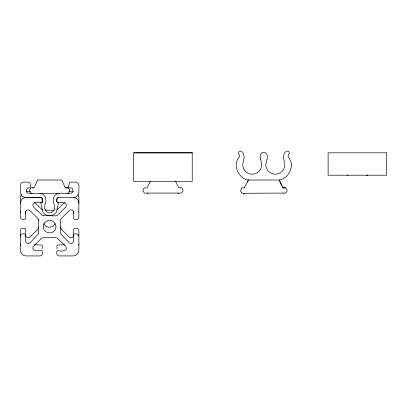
<?xml version="1.0" encoding="UTF-8"?>
<svg xmlns="http://www.w3.org/2000/svg" width="407" height="407" viewBox="0 0 407 407"><rect width="100%" height="100%" fill="white"/><g stroke="black" fill="none" stroke-linecap="round" stroke-linejoin="round"><path stroke-width="0.61" d="M25.641 210.999L25.646 218.483C24.847 220.487 20.325 219.673 20.355 217.302L20.35 197.599L21.301 194.444M73.581 211.609L73.586 218.488C74.389 220.482 78.907 219.673 78.877 217.302L78.872 197.599L77.92 194.439M73.586 235.236C73.718 237.434 70.706 238.716 69.215 237.072L61.294 229.151L60.44 227.081M25.646 212.439C25.509 210.236 28.521 208.959 30.016 210.597L37.932 218.518L38.787 220.589M20.355 203.266C20.345 200.152 23.057 197.349 26.201 197.415L41.153 197.614A2.254 2.254 0 0 1 42.104 198.565L42.272 202.086L41.417 202.676C38.823 201.786 30.159 202.162 33.562 207.082L42.404 215.629L55.744 215.858L57.784 215.003L65.669 207.082C69.068 202.162 60.409 201.791 57.814 202.676C55.764 201.989 56.598 197.344 58.964 197.415M78.805 245.228L78.872 244.404M38.787 227.086L37.932 229.156L30.011 237.078C28.515 238.711 25.509 237.434 25.641 235.236M267.134 159.142L267.262 155.845A3.444 3.444 0 0 0 263.797 152.396A3.444 3.444 0 0 0 260.332 155.845L260.46 159.142M78.805 212.093L78.872 211.635M20.355 236.04C20.477 233.654 23.881 233.348 25.478 234.33L25.646 234.854M56.924 193.783L56.99 193.325M267.134 159.142L266.254 161.955A9.509 9.509 0 0 0 275.356 174.227A9.509 9.509 0 0 0 284.457 161.955L283.399 157.692L283.989 154.141A6.08 6.08 0 0 1 286.207 151.389A1.964 1.964 0 0 1 289.219 153.363L289.112 153.749C287.942 154.767 287.795 156.675 288.853 157.824A10.892 10.892 0 0 1 291.326 163.146A16.051 16.051 0 0 1 287.764 174.898L285.592 177.076A11.63 11.63 0 0 1 279.095 180.011L281.7 185.394M73.586 234.854L73.753 234.33C75.351 233.343 78.755 233.654 78.877 236.04M25.641 212.815L25.473 213.309M42.104 249.109L42.267 245.589A1.012 1.012 0 0 0 41.707 245.029L34.315 244.77M150.453 181.1L147.192 187.892L144.21 187.892L143.035 190.155L142.918 190.771L144.332 193.066L181.593 193.066L183.008 190.771L182.896 190.155L181.726 187.902L178.734 187.892L175.473 181.1M247.395 182.163L248.438 180.011A11.666 11.666 0 0 1 242.002 177.076L240.888 176.068A16.051 16.051 0 0 1 236.269 163.146A10.892 10.892 0 0 1 238.746 157.824C239.799 156.675 239.657 154.772 238.487 153.76L238.375 153.363A1.964 1.964 0 0 1 241.387 151.389A6.08 6.08 0 0 1 243.605 154.141L244.195 157.697L243.137 161.955A9.509 9.509 0 0 0 252.238 174.227A9.509 9.509 0 0 0 261.34 161.955L260.46 159.142M244.322 187.892L248.438 180.011M33.41 187.902C30.184 186.304 28.205 191.422 31.003 193.066L32.122 193.32M241.809 187.892L240.354 190.771L241.885 193.066L242.786 193.3L285.648 193.066C288.7 191.438 286.442 186.355 283.211 187.892L282.519 187.072M55.347 223.601C53.409 228.424 45.813 228.429 43.88 223.601M64.789 202.289L56.822 209.956M283.969 193.172L283.516 193.315M64.906 244.77L57.514 245.029L56.924 245.884L57.122 249.104M67.145 193.32L68.264 193.066C71.057 191.422 69.078 186.304 65.858 187.902M133.7 152.874L192.226 152.874M347.146 175.208L348.204 175.208M366.254 175.208L367.628 175.208M248.199 180.011L279.334 180.011L283.211 187.892M32.631 187.892L33.862 187.892L34.442 187.072L37.612 180.011L61.655 180.011L65.405 187.892L68.386 187.892M241.753 187.892L244.622 187.892M26.196 191.748L30.489 191.748M68.768 191.743L73.056 191.743M44.739 210.185L54.518 210.185M282.911 187.892L285.79 187.907M244.047 193.315L243.564 193.172M73.062 197.415C76.195 197.364 78.882 200.163 78.877 203.266M57.697 202.849L58.435 202.859L58.094 204.777A3.867 3.867 0 0 1 57.652 206.003L56.939 210.144A5.489 5.489 0 0 1 54.507 214.107A9.651 9.651 0 0 1 49.634 215.69A9.651 9.651 0 0 1 44.76 214.107A5.489 5.489 0 0 1 42.323 210.144L41.611 206.003A3.867 3.867 0 0 1 41.168 204.777L40.827 202.859L41.789 202.788A0.982 0.982 0 0 0 42.404 201.923L42.404 199.094A1.872 1.872 0 0 0 40.552 197.415L25.397 197.415A5.271 5.271 0 0 1 20.37 192.15L20.37 185.388A3.271 3.271 0 0 1 23.642 182.117L28.058 182.117A2.04 2.04 0 0 1 30.215 183.913L30.591 187.078L30.189 187.892L27.244 188.039L26.292 190.334A2.101 2.101 0 0 0 26.277 191.412L27.004 192.592L28.042 193.177A3.139 3.139 0 0 0 28.963 193.315L70.304 193.315A3.139 3.139 0 0 0 71.22 193.177L72.466 192.389L72.99 191.412A2.101 2.101 0 0 0 72.97 190.334L72.024 188.039L69.073 187.892L68.676 187.078L69.048 183.913A2.04 2.04 0 0 1 71.21 182.117L75.621 182.117A3.271 3.271 0 0 1 78.897 185.388L78.897 192.15A5.271 5.271 0 0 1 73.865 197.415L58.715 197.415A1.872 1.872 0 0 0 56.858 199.094L56.858 201.923A0.982 0.982 0 0 0 57.697 202.849L57.479 202.788M42.399 209.956L34.437 202.289M73.942 213.507L73.581 212.815M20.579 212.52L20.35 211.635M42.231 193.325L42.303 193.783M20.35 244.409L20.416 245.228M73.586 212.434C73.718 210.236 70.711 208.959 69.215 210.597L61.299 218.518L60.445 220.589L60.674 233.867L69.215 242.745C70.711 244.383 73.723 243.106 73.586 240.903L73.748 228.663C75.346 227.676 78.749 227.986 78.872 230.372L78.877 250.076C78.887 253.19 76.175 255.993 73.031 255.927L58.964 255.927C56.598 255.998 55.764 251.348 57.814 250.666C60.414 251.562 69.068 251.175 65.669 246.26L56.827 237.719L43.524 237.485L41.448 238.339L33.201 246.688A2.895 2.895 0 0 0 32.809 248.265C33.43 252.238 38.94 250.244 41.453 250.666L41.712 250.697A1.012 1.012 0 0 1 42.272 251.256C42.547 252.9 42.613 255.871 40.268 255.927L26.201 255.927C23.057 255.993 20.345 253.19 20.355 250.076L20.35 230.372C20.472 227.986 23.876 227.681 25.478 228.658L25.646 240.903C25.514 243.106 28.521 244.383 30.016 242.745L38.558 233.872L38.782 219.175M148.036 193.315A2.91 2.91 0 0 1 147.156 193.172M178.77 193.172A2.91 2.91 0 0 1 177.89 193.315M59.61 193.315A6.283 6.283 0 0 0 54.243 196.337L53.582 197.853L53.312 200.076A11.9 11.9 0 0 0 53.571 202.523L54.136 204.406A6.66 6.66 0 0 1 53.968 209.905A5.072 5.072 0 0 1 53.368 210.851A5.23 5.23 0 0 1 51.974 212.21L51.903 212.256A4.309 4.309 0 0 1 49.852 212.897L49.41 212.897A4.309 4.309 0 0 1 47.36 212.256L47.288 212.21A5.23 5.23 0 0 1 45.899 210.851A5.072 5.072 0 0 1 45.294 209.905A6.66 6.66 0 0 1 45.131 204.406L45.696 202.523A11.9 11.9 0 0 0 45.955 200.076L45.686 197.853L45.024 196.337A6.283 6.283 0 0 0 39.652 193.32M43.88 224.043L43.585 224.893A6.13 6.13 0 0 0 43.585 228.444C44.979 234.325 54.253 234.325 55.647 228.444A6.151 6.146 0 0 0 55.647 224.893L53.739 221.901A6.848 6.848 0 0 0 51.374 220.625C48.448 219.765 45.152 221.276 43.88 224.043M192.226 152.823L133.7 152.823L133.7 181.461L192.226 181.461L192.226 152.823M386.65 152.823L328.123 152.823L328.123 175.208L386.65 175.208L386.65 152.823"/></g></svg>
